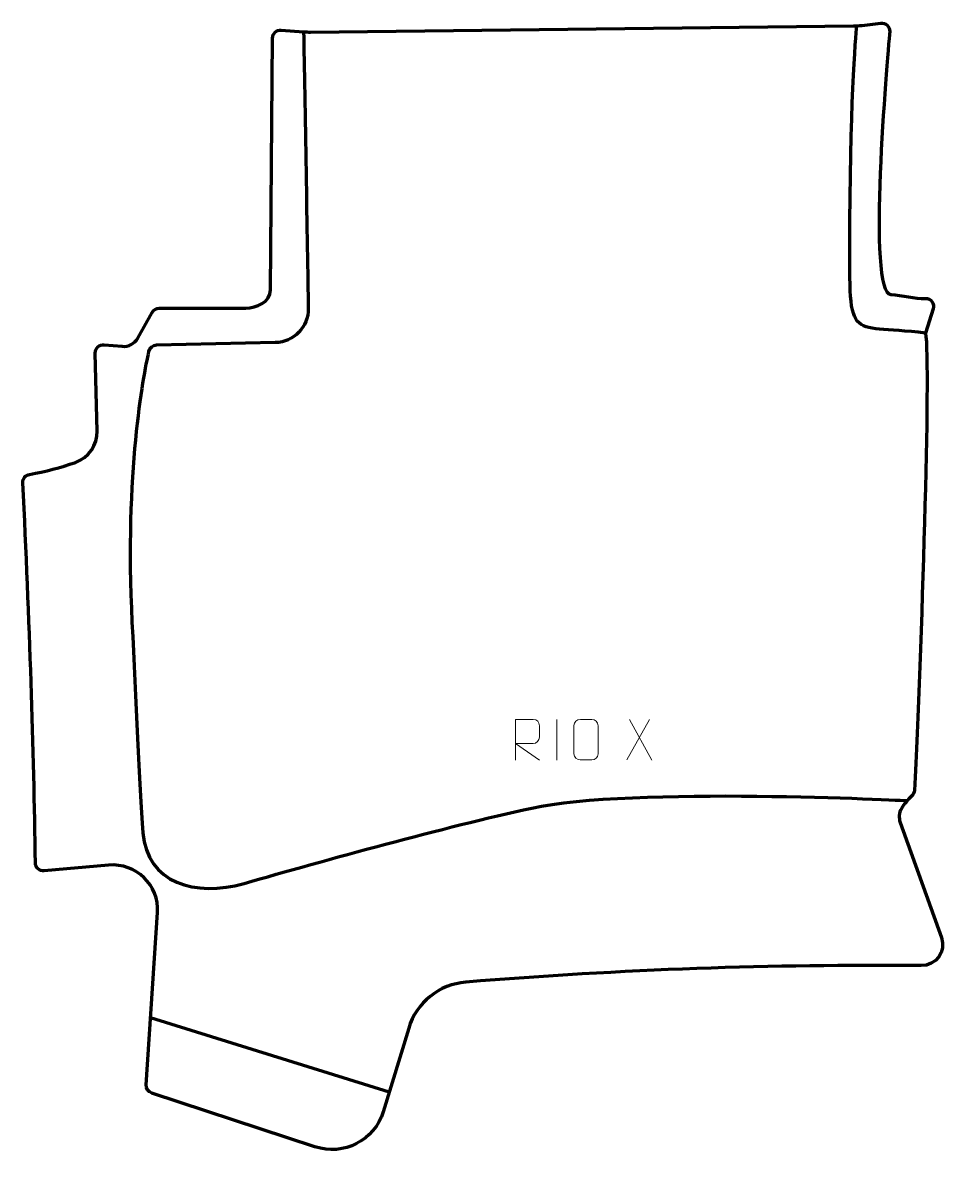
# Model space of a CAD drawing. Header units: millimetres. Extents: x -285 to 282, y -353 to 344.
import ezdxf

# ---------------------------------------------------------------- set-up
doc = ezdxf.new("R2010")
doc.units = ezdxf.units.MM
doc.header["$MEASUREMENT"] = 0
for name, color, linetype in [('layer 1', 7, 'Continuous'), ('layer 2', 7, 'Continuous'), ('layer 3', 7, 'Continuous')]:
    doc.layers.add(name, color=color, linetype=linetype)

msp = doc.modelspace()

# ---------------------------------------------------------------- linework, layer by layer
at = {"layer": 'layer 1', "color": 250, "lineweight": 9}
for points, knots in [([(17.4244, -109.1402), (17.4244, -109.1402), (17.4244, -84.1867), (17.4244, -84.1867), (17.4244, -84.1867), (21.0192, -84.1867), (24.6147, -84.1867), (28.2099, -84.1867), (28.2099, -84.1867), (30.5352, -84.2244), (32.0925, -85.7144), (32.0884, -88.0808), (32.0884, -88.0808), (32.088, -90.1163), (32.088, -93.1757), (32.0884, -95.2117), (32.0884, -95.2117), (32.0819, -97.0872), (30.2696, -99.029), (28.2601, -99.0481), (28.2601, -99.0481), (28.2601, -99.0481), (17.4244, -99.0481), (17.4244, -99.0481), (17.4244, -99.0481), (17.4244, -99.0481), (32.0791, -109.1402), (32.0791, -109.1402)], [0, 0, 0, 0, 0.125, 0.125, 0.125, 0.125, 0.25, 0.25, 0.25, 0.25, 0.375, 0.375, 0.375, 0.375, 0.5, 0.5, 0.5, 0.5, 0.625, 0.625, 0.625, 0.625, 0.75, 0.75, 0.75, 0.75, 1, 1, 1, 1]), ([(57.2368, -84.187), (59.5625, -84.187), (61.8886, -84.187), (64.2147, -84.187), (64.2147, -84.187), (66.1613, -84.1514), (68.1527, -85.643), (68.1794, -88.0806), (68.1794, -88.0806), (68.179, -93.8275), (68.179, -99.5748), (68.1794, -105.3225), (68.1794, -105.3225), (68.0396, -107.6459), (66.3624, -109.1255), (64.2147, -109.1363), (64.2147, -109.1363), (61.8828, -109.1359), (59.5509, -109.1359), (57.2194, -109.1363), (57.2194, -109.1363), (55.2944, -109.2417), (53.3223, -107.3572), (53.3335, -105.3399), (53.3335, -105.3399), (53.3338, -99.5698), (53.3338, -93.8001), (53.3335, -88.0308), (53.3335, -88.0308), (53.3377, -85.8927), (55.0844, -84.1735), (57.2368, -84.187)], [0, 0, 0, 0, 0.11111111, 0.11111111, 0.11111111, 0.11111111, 0.22222222, 0.22222222, 0.22222222, 0.22222222, 0.33333333, 0.33333333, 0.33333333, 0.33333333, 0.44444444, 0.44444444, 0.44444444, 0.44444444, 0.55555556, 0.55555556, 0.55555556, 0.55555556, 0.66666667, 0.66666667, 0.66666667, 0.66666667, 0.77777778, 0.77777778, 0.77777778, 0.77777778, 1, 1, 1, 1])]:
    msp.add_open_spline(points, degree=3, knots=knots, dxfattribs=at)
for points in [[(42.7564, -84.1764), (42.7564, -84.1764), (42.7564, -109.1505), (42.7564, -109.1505)], [(99.6267, -84.2156), (99.6267, -84.2156), (85.8861, -109.1114), (85.8861, -109.1114)], [(87.3407, -84.2156), (87.3407, -84.2156), (101.0813, -109.1691), (101.0813, -109.1691)]]:
    msp.add_open_spline(points, degree=3, dxfattribs=at)
at = {"layer": 'layer 2', "color": 230, "lineweight": 200}
msp.add_open_spline([(262.4298, -127.8122), (266.5744, -44.4782), (272.5741, 134.062), (269.2609, 153.1542), (269.2609, 153.1542), (269.2609, 153.1542), (274.0287, 167.9618), (274.0287, 167.9618), (274.0287, 167.9618), (275.0863, 171.2466), (272.5464, 174.5707), (269.0818, 174.4505), (269.0818, 174.4505), (262.7193, 174.2295), (255.0101, 176.2738), (248.0043, 176.8454), (248.0043, 176.8454), (233.0244, 176.603), (245.786, 321.9433), (247.3091, 338.4002), (247.3091, 338.4002), (247.4054, 341.4393), (244.7639, 343.8537), (241.7288, 343.4998), (241.7288, 343.4998), (241.7288, 343.4998), (230.2983, 342.1686), (230.2983, 342.1686), (230.2983, 342.1686), (228.5548, 341.9653), (226.8016, 341.8539), (225.0464, 341.8342), (225.0464, 341.8342), (225.0464, 341.8342), (-108.4337, 338.1076), (-108.4337, 338.1076), (-108.4337, 338.1076), (-109.8818, 338.0914), (-111.3292, 338.138), (-112.7727, 338.2477), (-112.7727, 338.2477), (-112.7727, 338.2477), (-126.4443, 339.2841), (-126.4443, 339.2841), (-126.4443, 339.2841), (-129.331, 339.503), (-131.7995, 337.2445), (-131.822, 334.3639), (-131.822, 334.3639), (-131.822, 334.3639), (-133.0288, 179.6983), (-133.0288, 179.6983), (-133.0288, 179.6983), (-133.0882, 172.0854), (-141.9189, 168.5302), (-148.2109, 168.5179), (-148.2109, 168.5179), (-148.2109, 168.5179), (-201.3932, 168.409), (-201.3932, 168.409), (-201.3932, 168.409), (-203.1984, 168.4051), (-204.8616, 167.4333), (-205.7434, 165.8665), (-205.7434, 165.8665), (-205.7434, 165.8665), (-214.6445, 150.056), (-214.6445, 150.056), (-214.6445, 150.056), (-216.563, 146.6476), (-220.31, 144.6729), (-224.2224, 145.0075), (-224.2224, 145.0075), (-224.2224, 145.0075), (-235.2823, 145.9536), (-235.2823, 145.9536), (-235.2823, 145.9536), (-238.2496, 146.2077), (-240.7794, 143.8404), (-240.7073, 140.8783), (-240.7073, 140.8783), (-240.7073, 140.8783), (-239.5383, 92.949), (-239.5383, 92.949), (-239.5383, 92.949), (-239.3376, 84.3373), (-244.7323, 76.5879), (-252.8938, 73.7181), (-252.8938, 73.7181), (-262.0261, 70.5068), (-271.4501, 68.0893), (-281.1258, 66.3547), (-281.1258, 66.3547), (-283.5871, 65.9134), (-285.3295, 63.7095), (-285.2103, 61.2234), (-285.2103, 61.2234), (-281.1597, -23.2108), (-278.2916, -103.1852), (-277.5287, -172.397), (-277.5287, -172.397), (-277.4968, -175.2995), (-274.9838, -177.5564), (-272.0785, -177.2956), (-272.0785, -177.2956), (-272.0785, -177.2956), (-232.569, -173.7464), (-232.569, -173.7464), (-232.569, -173.7464), (-215.6696, -172.228), (-201.3935, -186.0795), (-202.4938, -202.9264), (-202.4938, -202.9264), (-202.4938, -202.9264), (-209.4044, -308.7052), (-209.4044, -308.7052), (-209.4044, -308.7052), (-209.5519, -310.9653), (-208.1463, -313.0402), (-205.9849, -313.7521), (-205.9849, -313.7521), (-205.9849, -313.7521), (-105.7709, -346.7673), (-105.7709, -346.7673), (-105.7709, -346.7673), (-88.1755, -352.6322), (-69.1931, -342.8751), (-63.8238, -325.2059), (-63.8238, -325.2059), (-63.8238, -325.2059), (-48.2147, -273.8421), (-48.2147, -273.8421), (-48.2147, -273.8421), (-43.4429, -258.1396), (-29.504, -246.9487), (-13.0712, -245.5987), (-13.0712, -245.5987), (82.7601, -237.7253), (176.1437, -234.6405), (266.6661, -235.473), (266.6661, -235.473), (275.697, -235.556), (282.0519, -226.6739), (279.0225, -218.2076), (279.0225, -218.2076), (279.0225, -218.2076), (253.7037, -147.4426), (253.7037, -147.4426), (253.7037, -147.4426), (252.7012, -144.675), (252.9865, -141.6119), (254.4644, -139.0652), (254.4644, -139.0652), (256.1245, -136.2038), (258.2399, -133.5712), (260.8534, -131.188), (260.8534, -131.188), (261.8068, -130.3186), (262.3656, -129.1009), (262.4298, -127.8122)], degree=3, knots=[0, 0, 0, 0, 0.02439024, 0.02439024, 0.02439024, 0.02439024, 0.04878049, 0.04878049, 0.04878049, 0.04878049, 0.07317073, 0.07317073, 0.07317073, 0.07317073, 0.09756098, 0.09756098, 0.09756098, 0.09756098, 0.12195122, 0.12195122, 0.12195122, 0.12195122, 0.14634146, 0.14634146, 0.14634146, 0.14634146, 0.17073171, 0.17073171, 0.17073171, 0.17073171, 0.19512195, 0.19512195, 0.19512195, 0.19512195, 0.2195122, 0.2195122, 0.2195122, 0.2195122, 0.24390244, 0.24390244, 0.24390244, 0.24390244, 0.26829268, 0.26829268, 0.26829268, 0.26829268, 0.29268293, 0.29268293, 0.29268293, 0.29268293, 0.31707317, 0.31707317, 0.31707317, 0.31707317, 0.34146341, 0.34146341, 0.34146341, 0.34146341, 0.36585366, 0.36585366, 0.36585366, 0.36585366, 0.3902439, 0.3902439, 0.3902439, 0.3902439, 0.41463415, 0.41463415, 0.41463415, 0.41463415, 0.43902439, 0.43902439, 0.43902439, 0.43902439, 0.46341463, 0.46341463, 0.46341463, 0.46341463, 0.48780488, 0.48780488, 0.48780488, 0.48780488, 0.51219512, 0.51219512, 0.51219512, 0.51219512, 0.53658537, 0.53658537, 0.53658537, 0.53658537, 0.56097561, 0.56097561, 0.56097561, 0.56097561, 0.58536585, 0.58536585, 0.58536585, 0.58536585, 0.6097561, 0.6097561, 0.6097561, 0.6097561, 0.63414634, 0.63414634, 0.63414634, 0.63414634, 0.65853659, 0.65853659, 0.65853659, 0.65853659, 0.68292683, 0.68292683, 0.68292683, 0.68292683, 0.70731707, 0.70731707, 0.70731707, 0.70731707, 0.73170732, 0.73170732, 0.73170732, 0.73170732, 0.75609756, 0.75609756, 0.75609756, 0.75609756, 0.7804878, 0.7804878, 0.7804878, 0.7804878, 0.80487805, 0.80487805, 0.80487805, 0.80487805, 0.82926829, 0.82926829, 0.82926829, 0.82926829, 0.85365854, 0.85365854, 0.85365854, 0.85365854, 0.87804878, 0.87804878, 0.87804878, 0.87804878, 0.90243902, 0.90243902, 0.90243902, 0.90243902, 0.92682927, 0.92682927, 0.92682927, 0.92682927, 0.95121951, 0.95121951, 0.95121951, 0.95121951, 1, 1, 1, 1], dxfattribs=at)
at = {"layer": 'layer 3', "color": 142, "lineweight": 200}
for points, knots in [([(269.2608, 153.1541), (219.7064, 159.3452), (222.6029, 143.7), (222.8552, 222.2266), (222.8552, 222.2266), (223.1077, 300.7535), (227.011, 341.8975), (227.011, 341.8975)], [0, 0, 0, 0, 0.33333333, 0.33333333, 0.33333333, 0.33333333, 1, 1, 1, 1]), ([(-112.7947, 338.2491), (-111.9091, 297.7087), (-110.5788, 207.0144), (-109.9008, 168.3215), (-109.9008, 168.3215), (-109.7012, 156.9224), (-118.7557, 147.5105), (-130.1539, 147.2652), (-130.1539, 147.2652), (-130.1539, 147.2652), (-203.2156, 145.6942), (-203.2156, 145.6942), (-203.2156, 145.6942), (-205.5173, 145.6449), (-207.4868, 144.0321), (-207.9878, 141.7849), (-207.9878, 141.7849), (-211.3603, 126.6672), (-222.7827, 67.3954), (-218.1922, -24.4405), (-218.1922, -24.4405), (-215.825, -71.8052), (-213.6253, -123.907), (-211.4573, -153.9271), (-211.4573, -153.9271), (-209.2403, -184.6222), (-178.9343, -193.4996), (-149.3568, -184.9976), (-149.3568, -184.9976), (-99.4495, -170.6523), (-26.634, -150.4699), (27.3358, -138.6686), (27.3358, -138.6686), (88.5044, -125.2933), (258.0234, -134.0873), (258.0234, -134.0873)], [0, 0, 0, 0, 0.1, 0.1, 0.1, 0.1, 0.2, 0.2, 0.2, 0.2, 0.3, 0.3, 0.3, 0.3, 0.4, 0.4, 0.4, 0.4, 0.5, 0.5, 0.5, 0.5, 0.6, 0.6, 0.6, 0.6, 0.7, 0.7, 0.7, 0.7, 0.8, 0.8, 0.8, 0.8, 1, 1, 1, 1])]:
    msp.add_open_spline(points, degree=3, knots=knots, dxfattribs=at)
msp.add_open_spline([(-60.1851, -313.2316), (-60.1851, -313.2316), (-206.7195, -267.6065), (-206.7195, -267.6065)], degree=3, dxfattribs=at)

doc.saveas('drawing.dxf')
